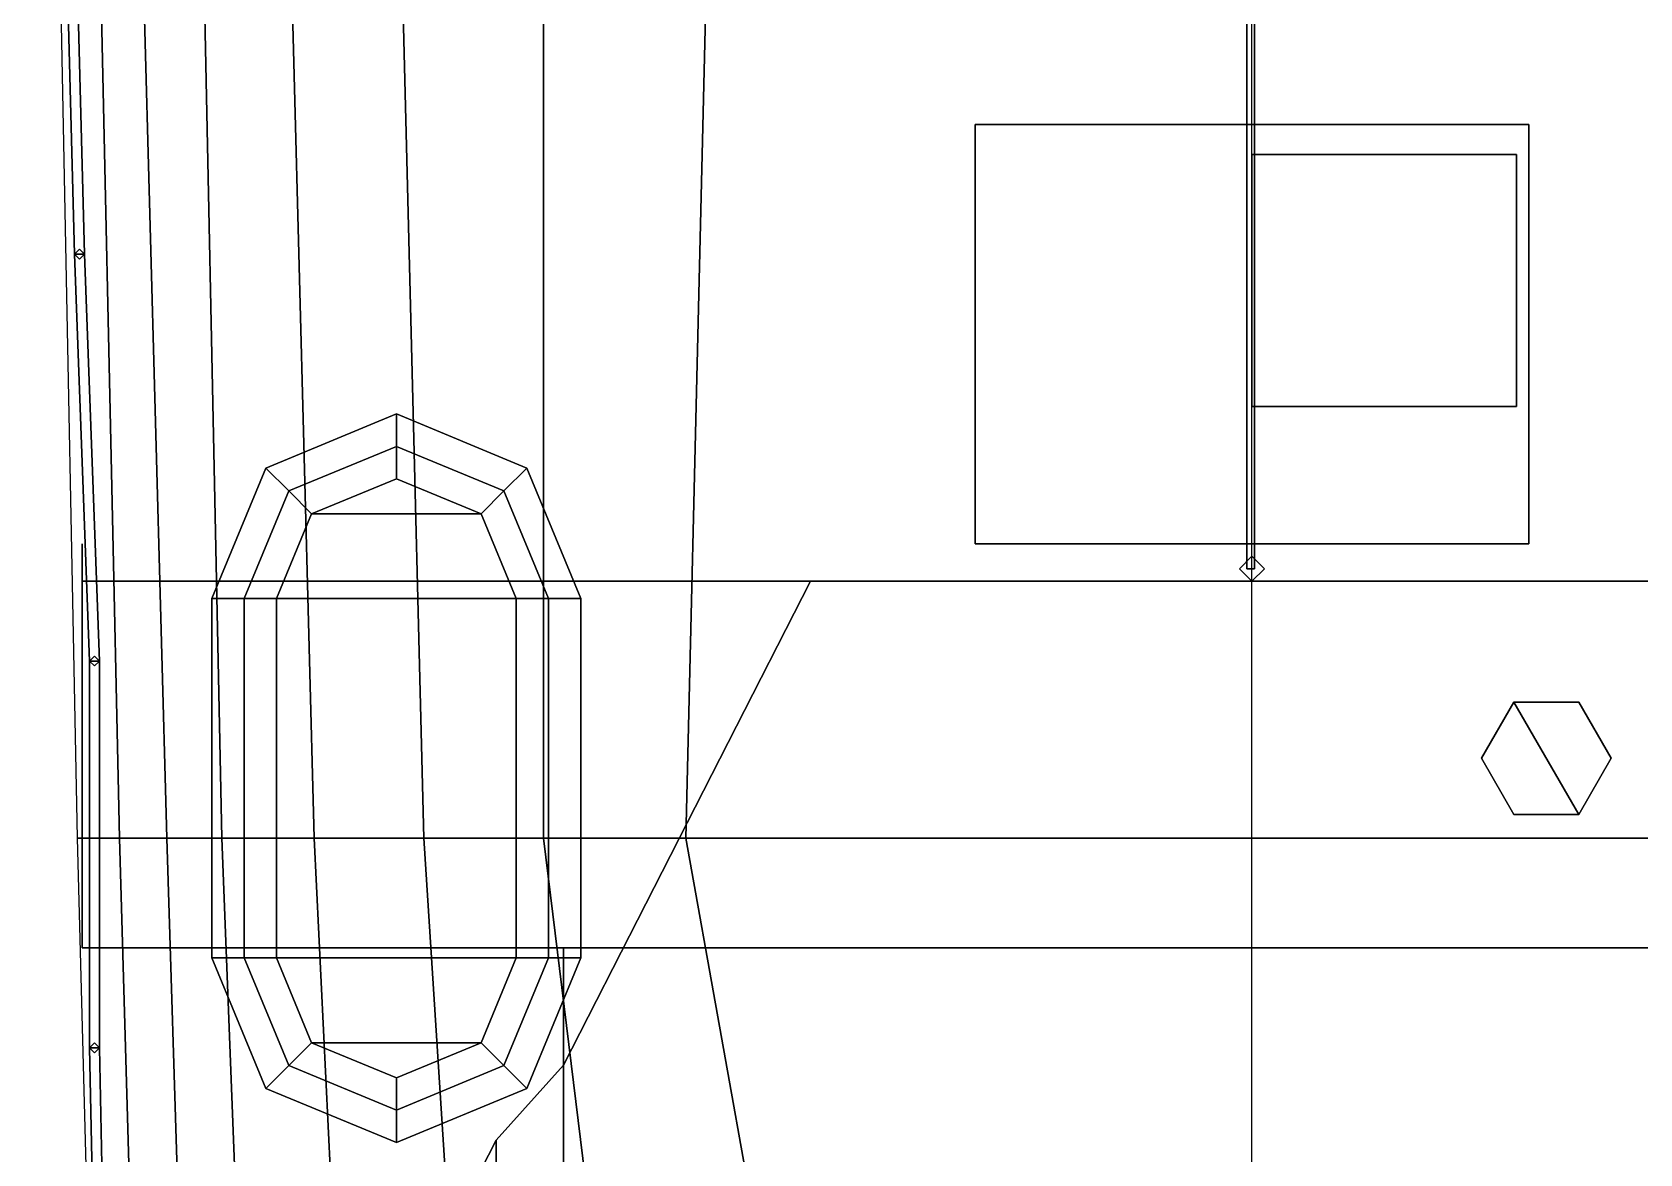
# Model space of a CAD drawing. Header units: millimetres. Extents: x -5 to 5, y -43 to 71.
# Drawn here: x -4.89 to 1.56, y -18.16 to -13.67 of the extents above; entities that cross this region are included whole.
import ezdxf

# ---------------------------------------------------------------- set-up
doc = ezdxf.new("R2010")
doc.units = ezdxf.units.MM
for name, color, linetype in [('boat', 3, 'Continuous'), ('hull2', 7, 'Continuous'), ('railings', 6, 'Continuous')]:
    doc.layers.add(name, color=color, linetype=linetype)

msp = doc.modelspace()

# ---------------------------------------------------------------- linework, layer by layer
for points in [[(-0.02, -15.82, 11.55), (0.01, -15.82, 11.57), (0.01, 6.67, 18.76), (-0.02, 6.67, 18.74)], [(0.01, -15.82, 11.53), (-0.02, -15.82, 11.55), (-0.02, 6.67, 18.74), (0.01, 6.67, 18.72)], [(0.01, -15.82, 11.57), (0.01, -15.82, 11.53), (0.01, 6.67, 18.72), (0.01, 6.67, 18.76)], [(-4.89, -7.73, 2.73), (-4.71, -16.9, 2.79), (4.71, -16.9, 2.79), (4.89, -7.73, 2.73)], [(2.27, -16.9, -2.25), (0, -16.9, -2.65), (0, -7.73, -2.62), (2.05, -7.73, -2.57)], [(-1.11, -14.04, 5.23), (-1.11, -15.72, 5.23), (1.11, -15.72, 5.23), (1.11, -14.04, 5.23)], [(-1.11, -14.04, 2.77), (-1.11, -15.72, 2.78), (-1.11, -15.72, 5.23), (-1.11, -14.04, 5.23)], [(1.11, -14.04, 5.23), (1.11, -14.04, 2.77), (-1.11, -14.04, 2.77), (-1.11, -14.04, 5.23)], [(1.11, -15.72, 5.23), (1.11, -15.72, 2.78), (1.11, -14.04, 2.77), (1.11, -14.04, 5.23)], [(0, -14.16, 6.22), (0, -15.17, 6.22), (1.06, -15.17, 6.22), (1.06, -14.16, 6.22)], [(0, -14.16, 5.23), (0, -15.17, 5.23), (0, -15.17, 6.22), (0, -14.16, 6.22)], [(1.06, -14.16, 6.22), (1.06, -14.16, 5.23), (0, -14.16, 5.23), (0, -14.16, 6.22)], [(1.06, -15.17, 6.22), (1.06, -15.17, 5.23), (1.06, -14.16, 5.23), (1.06, -14.16, 6.22)], [(0, -15.17, 6.22), (0, -15.17, 5.23), (1.06, -15.17, 5.23), (1.06, -15.17, 6.22)], [(-1.11, -15.72, 5.23), (-1.11, -15.72, 2.78), (1.11, -15.72, 2.78), (1.11, -15.72, 5.23)], [(0, -15.77, 2.78), (-0.05, -15.82, 2.78), (-0.05, -15.82, 12.28), (0, -15.77, 12.28)], [(0.05, -15.82, 12.28), (0, -15.77, 12.28), (-0.05, -15.82, 12.28), (0, -15.87, 12.28)], [(0.05, -15.82, 2.78), (0, -15.77, 2.78), (0, -15.77, 12.28), (0.05, -15.82, 12.28)], [(-0.05, -15.82, 2.78), (0, -15.87, 2.78), (0, -15.87, 12.28), (-0.05, -15.82, 12.28)], [(0, -15.87, 2.78), (0.05, -15.82, 2.78), (0.05, -15.82, 12.28), (0, -15.87, 12.28)], [(-4.69, -15.87, 4.82), (-4.69, -17.34, 4.82), (-4.69, -17.34, 5.23), (-4.69, -15.87, 5.23)], [(4.69, -15.87, 5.23), (4.69, -15.87, 4.82), (-4.69, -15.87, 4.82), (-4.69, -15.87, 5.23)], [(4.69, -15.87, 4.82), (4.69, -17.34, 4.82), (-4.69, -17.34, 4.82), (-4.69, -15.87, 4.82)], [(-4.69, -15.87, 5.23), (-4.69, -17.34, 5.23), (4.69, -17.34, 5.23), (4.69, -15.87, 5.23)], [(1.05, -16.3548, 2.78), (0.92, -16.58, 2.78), (0.92, -16.58, 9.4), (1.05, -16.3548, 9.4)], [(1.31, -16.8052, 9.4), (1.05, -16.3548, 9.4), (0.92, -16.58, 9.4), (1.05, -16.8052, 9.4)], [(1.31, -16.3548, 2.78), (1.05, -16.3548, 2.78), (1.05, -16.3548, 9.4), (1.31, -16.3548, 9.4)], [(1.44, -16.58, 9.4), (1.31, -16.3548, 9.4), (1.05, -16.3548, 9.4), (1.31, -16.8052, 9.4)], [(1.44, -16.58, 2.78), (1.31, -16.3548, 2.78), (1.31, -16.3548, 9.4), (1.44, -16.58, 9.4)], [(0.92, -16.58, 2.78), (1.05, -16.8052, 2.78), (1.05, -16.8052, 9.4), (0.92, -16.58, 9.4)], [(1.31, -16.8052, 2.78), (1.44, -16.58, 2.78), (1.44, -16.58, 9.4), (1.31, -16.8052, 9.4)], [(1.05, -16.8052, 2.78), (1.31, -16.8052, 2.78), (1.31, -16.8052, 9.4), (1.05, -16.8052, 9.4)], [(-4.71, -16.9, 2.79), (-4.47, -25.94, 2.84), (4.47, -25.94, 2.84), (4.71, -16.9, 2.79)], [(0.65, -25.94, -2.32), (0, -25.94, -2.6), (0, -16.9, -2.65), (2.27, -16.9, -2.25)], [(2.84, -16.9, -2.09), (1.73, -25.94, -2), (0.65, -25.94, -2.32), (2.27, -16.9, -2.25)], [(-4.69, -17.34, 4.82), (-2.76, -17.34, 4.82), (-2.76, -17.34, 5.23), (-4.69, -17.34, 5.23)], [(-2.76, -17.34, 5.23), (-2.76, -24.36, 5.23), (2.76, -24.36, 5.23), (2.76, -17.34, 5.23)], [(-2.76, -17.34, 2.79), (-2.76, -24.36, 2.83), (-2.76, -24.36, 5.23), (-2.76, -17.34, 5.23)], [(2.76, -17.34, 4.82), (2.76, -17.34, 2.79), (-2.76, -17.34, 2.79), (-2.76, -17.34, 4.82)], [(-3.03, -18.11, 5.23), (-3.03, -22.31, 5.23), (-2.76, -22.61, 5.23), (-2.76, -17.81, 5.23)], [(-2.76, -17.81, 5.23), (-2.76, -22.61, 5.23), (-3.03, -22.31, 5.23), (-3.03, -18.11, 5.23)], [(-3.03, -22.31, 5.23), (-3.03, -18.11, 5.23), (-3.5, -19.03, 5.23), (-3.5, -21.39, 5.23)], [(-3.5, -21.39, 5.23), (-3.5, -19.03, 5.23), (-3.03, -18.11, 5.23), (-3.03, -22.31, 5.23)]]:
    msp.add_3dface(points)
at = {"layer": 'boat'}
for points in [[(-3.43, -15.33, 5.53), (-3.43, -15.2001, 5.455), (-3.9532, -15.4168, 5.455), (-3.8613, -15.5087, 5.53)], [(-3.43, -15.2001, 5.305), (-3.43, -15.33, 5.23), (-3.8613, -15.5087, 5.23), (-3.9532, -15.4168, 5.305)], [(-3.43, -15.2001, 5.455), (-3.43, -15.2001, 5.305), (-3.9532, -15.4168, 5.305), (-3.9532, -15.4168, 5.455)], [(-2.9987, -15.5087, 5.53), (-2.9068, -15.4168, 5.455), (-3.43, -15.2001, 5.455), (-3.43, -15.33, 5.53)], [(-2.9068, -15.4168, 5.305), (-2.9987, -15.5087, 5.23), (-3.43, -15.33, 5.23), (-3.43, -15.2001, 5.305)], [(-2.9068, -15.4168, 5.455), (-2.9068, -15.4168, 5.305), (-3.43, -15.2001, 5.305), (-3.43, -15.2001, 5.455)], [(-3.43, -15.4599, 5.455), (-3.43, -15.33, 5.53), (-3.8613, -15.5087, 5.53), (-3.7695, -15.6005, 5.455)], [(-3.43, -15.33, 5.23), (-3.43, -15.4599, 5.305), (-3.7695, -15.6005, 5.305), (-3.8613, -15.5087, 5.23)], [(-3.0905, -15.6005, 5.455), (-2.9987, -15.5087, 5.53), (-3.43, -15.33, 5.53), (-3.43, -15.4599, 5.455)], [(-2.9987, -15.5087, 5.23), (-3.0905, -15.6005, 5.305), (-3.43, -15.4599, 5.305), (-3.43, -15.33, 5.23)], [(-3.9532, -15.4168, 5.455), (-3.9532, -15.4168, 5.305), (-4.1699, -15.94, 5.305), (-4.1699, -15.94, 5.455)], [(-3.8613, -15.5087, 5.53), (-3.9532, -15.4168, 5.455), (-4.1699, -15.94, 5.455), (-4.04, -15.94, 5.53)], [(-3.9532, -15.4168, 5.305), (-3.8613, -15.5087, 5.23), (-4.04, -15.94, 5.23), (-4.1699, -15.94, 5.305)], [(-3.43, -15.4599, 5.305), (-3.43, -15.4599, 5.455), (-3.7695, -15.6005, 5.455), (-3.7695, -15.6005, 5.305)], [(-3.43, -15.4599, 5.305), (-3.7695, -15.6005, 5.305), (-3.0905, -15.6005, 5.305), (-3.43, -15.4599, 5.305)], [(-3.43, -15.4599, 5.305), (-3.0905, -15.6005, 5.305), (-3.7695, -15.6005, 5.305), (-3.43, -15.4599, 5.305)], [(-3.0905, -15.6005, 5.305), (-3.0905, -15.6005, 5.455), (-3.43, -15.4599, 5.455), (-3.43, -15.4599, 5.305)], [(-2.82, -15.94, 5.53), (-2.6901, -15.94, 5.455), (-2.9068, -15.4168, 5.455), (-2.9987, -15.5087, 5.53)], [(-2.6901, -15.94, 5.305), (-2.82, -15.94, 5.23), (-2.9987, -15.5087, 5.23), (-2.9068, -15.4168, 5.305)], [(-2.6901, -15.94, 5.455), (-2.6901, -15.94, 5.305), (-2.9068, -15.4168, 5.305), (-2.9068, -15.4168, 5.455)], [(-3.7695, -15.6005, 5.455), (-3.8613, -15.5087, 5.53), (-4.04, -15.94, 5.53), (-3.9101, -15.94, 5.455)], [(-3.8613, -15.5087, 5.23), (-3.7695, -15.6005, 5.305), (-3.9101, -15.94, 5.305), (-4.04, -15.94, 5.23)], [(-2.9499, -15.94, 5.455), (-2.82, -15.94, 5.53), (-2.9987, -15.5087, 5.53), (-3.0905, -15.6005, 5.455)], [(-2.82, -15.94, 5.23), (-2.9499, -15.94, 5.305), (-3.0905, -15.6005, 5.305), (-2.9987, -15.5087, 5.23)], [(-3.7695, -15.6005, 5.305), (-3.7695, -15.6005, 5.455), (-3.9101, -15.94, 5.455), (-3.9101, -15.94, 5.305)], [(-3.7695, -15.6005, 5.305), (-3.9101, -15.94, 5.305), (-2.9499, -15.94, 5.305), (-3.0905, -15.6005, 5.305)], [(-3.0905, -15.6005, 5.305), (-2.9499, -15.94, 5.305), (-3.9101, -15.94, 5.305), (-3.7695, -15.6005, 5.305)], [(-2.9499, -15.94, 5.305), (-2.9499, -15.94, 5.455), (-3.0905, -15.6005, 5.455), (-3.0905, -15.6005, 5.305)], [(-4.1699, -17.38, 5.455), (-4.04, -17.38, 5.53), (-4.04, -15.94, 5.53), (-4.1699, -15.94, 5.455)], [(-4.1699, -17.38, 5.305), (-4.1699, -17.38, 5.455), (-4.1699, -15.94, 5.455), (-4.1699, -15.94, 5.305)], [(-4.04, -17.38, 5.23), (-4.1699, -17.38, 5.305), (-4.1699, -15.94, 5.305), (-4.04, -15.94, 5.23)], [(-4.04, -17.38, 5.53), (-3.9101, -17.38, 5.455), (-3.9101, -15.94, 5.455), (-4.04, -15.94, 5.53)], [(-3.9101, -17.38, 5.305), (-4.04, -17.38, 5.23), (-4.04, -15.94, 5.23), (-3.9101, -15.94, 5.305)], [(-3.9101, -17.38, 5.455), (-3.9101, -17.38, 5.305), (-3.9101, -15.94, 5.305), (-3.9101, -15.94, 5.455)], [(-3.9101, -17.38, 5.305), (-3.9101, -15.94, 5.305), (-2.9499, -15.94, 5.305), (-2.9499, -17.38, 5.305)], [(-2.9499, -17.38, 5.305), (-2.9499, -15.94, 5.305), (-3.9101, -15.94, 5.305), (-3.9101, -17.38, 5.305)], [(-2.82, -17.38, 5.23), (-2.9499, -17.38, 5.305), (-2.9499, -15.94, 5.305), (-2.82, -15.94, 5.23)], [(-2.9499, -17.38, 5.305), (-2.9499, -17.38, 5.455), (-2.9499, -15.94, 5.455), (-2.9499, -15.94, 5.305)], [(-2.9499, -17.38, 5.455), (-2.82, -17.38, 5.53), (-2.82, -15.94, 5.53), (-2.9499, -15.94, 5.455)], [(-2.6901, -17.38, 5.305), (-2.82, -17.38, 5.23), (-2.82, -15.94, 5.23), (-2.6901, -15.94, 5.305)], [(-2.82, -17.38, 5.53), (-2.6901, -17.38, 5.455), (-2.6901, -15.94, 5.455), (-2.82, -15.94, 5.53)], [(-2.6901, -17.38, 5.455), (-2.6901, -17.38, 5.305), (-2.6901, -15.94, 5.305), (-2.6901, -15.94, 5.455)], [(-4.1699, -17.38, 5.455), (-4.1699, -17.38, 5.305), (-3.9532, -17.9032, 5.305), (-3.9532, -17.9032, 5.455)], [(-4.1699, -17.38, 5.305), (-4.04, -17.38, 5.23), (-3.8613, -17.8113, 5.23), (-3.9532, -17.9032, 5.305)], [(-4.04, -17.38, 5.53), (-4.1699, -17.38, 5.455), (-3.9532, -17.9032, 5.455), (-3.8613, -17.8113, 5.53)], [(-4.04, -17.38, 5.23), (-3.9101, -17.38, 5.305), (-3.7695, -17.7195, 5.305), (-3.8613, -17.8113, 5.23)], [(-3.9101, -17.38, 5.455), (-4.04, -17.38, 5.53), (-3.8613, -17.8113, 5.53), (-3.7695, -17.7195, 5.455)], [(-3.9101, -17.38, 5.305), (-3.9101, -17.38, 5.455), (-3.7695, -17.7195, 5.455), (-3.7695, -17.7195, 5.305)], [(-3.0905, -17.7195, 5.305), (-2.9499, -17.38, 5.305), (-3.9101, -17.38, 5.305), (-3.7695, -17.7195, 5.305)], [(-3.7695, -17.7195, 5.305), (-3.9101, -17.38, 5.305), (-2.9499, -17.38, 5.305), (-3.0905, -17.7195, 5.305)], [(-2.9987, -17.8113, 5.23), (-3.0905, -17.7195, 5.305), (-2.9499, -17.38, 5.305), (-2.82, -17.38, 5.23)], [(-3.0905, -17.7195, 5.455), (-2.9987, -17.8113, 5.53), (-2.82, -17.38, 5.53), (-2.9499, -17.38, 5.455)], [(-3.0905, -17.7195, 5.305), (-3.0905, -17.7195, 5.455), (-2.9499, -17.38, 5.455), (-2.9499, -17.38, 5.305)], [(-2.9068, -17.9032, 5.305), (-2.9987, -17.8113, 5.23), (-2.82, -17.38, 5.23), (-2.6901, -17.38, 5.305)], [(-2.9987, -17.8113, 5.53), (-2.9068, -17.9032, 5.455), (-2.6901, -17.38, 5.455), (-2.82, -17.38, 5.53)], [(-2.9068, -17.9032, 5.455), (-2.9068, -17.9032, 5.305), (-2.6901, -17.38, 5.305), (-2.6901, -17.38, 5.455)], [(-3.8613, -17.8113, 5.23), (-3.7695, -17.7195, 5.305), (-3.43, -17.8601, 5.305), (-3.43, -17.99, 5.23)], [(-3.7695, -17.7195, 5.455), (-3.8613, -17.8113, 5.53), (-3.43, -17.99, 5.53), (-3.43, -17.8601, 5.455)], [(-3.7695, -17.7195, 5.305), (-3.7695, -17.7195, 5.455), (-3.43, -17.8601, 5.455), (-3.43, -17.8601, 5.305)], [(-3.43, -17.8601, 5.305), (-3.7695, -17.7195, 5.305), (-3.0905, -17.7195, 5.305), (-3.43, -17.8601, 5.305)], [(-3.43, -17.8601, 5.305), (-3.0905, -17.7195, 5.305), (-3.7695, -17.7195, 5.305), (-3.43, -17.8601, 5.305)], [(-3.43, -17.99, 5.23), (-3.43, -17.8601, 5.305), (-3.0905, -17.7195, 5.305), (-2.9987, -17.8113, 5.23)], [(-3.43, -17.8601, 5.455), (-3.43, -17.99, 5.53), (-2.9987, -17.8113, 5.53), (-3.0905, -17.7195, 5.455)], [(-3.43, -17.8601, 5.305), (-3.43, -17.8601, 5.455), (-3.0905, -17.7195, 5.455), (-3.0905, -17.7195, 5.305)], [(-3.9532, -17.9032, 5.305), (-3.8613, -17.8113, 5.23), (-3.43, -17.99, 5.23), (-3.43, -18.1199, 5.305)], [(-3.8613, -17.8113, 5.53), (-3.9532, -17.9032, 5.455), (-3.43, -18.1199, 5.455), (-3.43, -17.99, 5.53)], [(-3.43, -18.1199, 5.305), (-3.43, -17.99, 5.23), (-2.9987, -17.8113, 5.23), (-2.9068, -17.9032, 5.305)], [(-3.43, -17.99, 5.53), (-3.43, -18.1199, 5.455), (-2.9068, -17.9032, 5.455), (-2.9987, -17.8113, 5.53)], [(-3.9532, -17.9032, 5.455), (-3.9532, -17.9032, 5.305), (-3.43, -18.1199, 5.305), (-3.43, -18.1199, 5.455)], [(-3.43, -18.1199, 5.455), (-3.43, -18.1199, 5.305), (-2.9068, -17.9032, 5.305), (-2.9068, -17.9032, 5.455)]]:
    msp.add_3dface(points, dxfattribs=at)
at = {"layer": 'hull2'}
for points in [[(-4.89, -7.73, 2.73), (-4.71, -16.9, 2.79), (-4.54, -16.9, -0.27), (-4.74, -7.73, -0.23)], [(-4.74, -7.73, -0.23), (-4.54, -16.9, -0.27), (-4.35, -16.9, -0.81), (-4.6, -7.73, -0.78)], [(-4.6, -7.73, -0.78), (-4.35, -16.9, -0.81), (-4.13, -16.9, -1.2), (-4.32, -7.73, -1.41)], [(-4.32, -7.73, -1.41), (-4.13, -16.9, -1.2), (-3.76, -16.9, -1.6), (-4, -7.73, -1.81)], [(-4, -7.73, -1.81), (-3.76, -16.9, -1.6), (-3.32, -16.9, -1.87), (-3.55, -7.73, -2.15)], [(-3.55, -7.73, -2.15), (-3.32, -16.9, -1.87), (-2.84, -16.9, -2.09), (-2.84, -7.73, -2.43)], [(-2.84, -7.73, -2.43), (-2.84, -16.9, -2.09), (-2.27, -16.9, -2.25), (-2.05, -7.73, -2.57)], [(-2.27, -16.9, -2.25), (0, -16.9, -2.65), (0, -7.73, -2.62), (-2.05, -7.73, -2.57)], [(-4.71, -16.9, 2.79), (-4.47, -25.94, 2.84), (-4.28, -25.94, -0.22), (-4.54, -16.9, -0.27)], [(-4.54, -16.9, -0.27), (-4.28, -25.94, -0.22), (-4.07, -25.94, -0.76), (-4.35, -16.9, -0.81)], [(-4.35, -16.9, -0.81), (-4.07, -25.94, -0.76), (-3.78, -25.94, -1.15), (-4.13, -16.9, -1.2)], [(-4.13, -16.9, -1.2), (-3.78, -25.94, -1.15), (-3.32, -25.94, -1.49), (-3.76, -16.9, -1.6)], [(-3.76, -16.9, -1.6), (-3.32, -25.94, -1.49), (-2.74, -25.94, -1.72), (-3.32, -16.9, -1.87)], [(-3.32, -16.9, -1.87), (-2.74, -25.94, -1.72), (-1.73, -25.94, -2), (-2.84, -16.9, -2.09)], [(-2.84, -16.9, -2.09), (-1.73, -25.94, -2), (-0.65, -25.94, -2.32), (-2.27, -16.9, -2.25)], [(-0.65, -25.94, -2.32), (0, -25.94, -2.6), (0, -16.9, -2.65), (-2.27, -16.9, -2.25)]]:
    msp.add_3dface(points, dxfattribs=at)
at = {"layer": 'railings'}
for points in [[(-4.77, -12.67, 3.88), (-4.72, -14.56, 3.89), (-4.68, -14.56, 3.89), (-4.73, -12.67, 3.88)], [(-4.73, -12.67, 3.88), (-4.68, -14.56, 3.89), (-4.72, -14.56, 3.89), (-4.77, -12.67, 3.88)], [(-4.72, -14.56, 2.77), (-4.7, -14.54, 2.77), (-4.7, -14.54, 3.89), (-4.72, -14.56, 3.89)], [(-4.68, -14.56, 3.89), (-4.62, -16.19, 3.9), (-4.66, -16.19, 3.9), (-4.72, -14.56, 3.89)], [(-4.72, -14.56, 3.89), (-4.66, -16.19, 3.9), (-4.62, -16.19, 3.9), (-4.68, -14.56, 3.89)], [(-4.7, -14.58, 2.77), (-4.72, -14.56, 2.77), (-4.72, -14.56, 3.89), (-4.7, -14.58, 3.89)], [(-4.7, -14.54, 2.77), (-4.68, -14.56, 2.77), (-4.68, -14.56, 3.89), (-4.7, -14.54, 3.89)], [(-4.68, -14.56, 2.77), (-4.7, -14.58, 2.77), (-4.7, -14.58, 3.89), (-4.68, -14.56, 3.89)], [(-4.69, -17.25, 4.68), (-4.69, -15.72, 2.78), (-4.69, -15.85, 2.78), (-4.69, -17.25, 4.54)], [(-4.69, -17.25, 4.54), (-4.69, -15.85, 2.78), (-4.69, -15.72, 2.78), (-4.69, -17.25, 4.68)], [(-4.69, -17.25, 4.54), (-4.69, -15.85, 2.78), (-4.69, -15.72, 2.78), (-4.69, -17.25, 4.68)], [(-4.69, -17.25, 4.68), (-4.69, -15.72, 2.78), (-4.69, -15.85, 2.78), (-4.69, -17.25, 4.54)], [(-4.69, -15.87, 4.54), (-4.69, -15.96, 4.54), (-4.69, -15.96, 4.82), (-4.69, -15.87, 4.82)], [(-4.69, -15.87, 4.82), (-4.69, -15.96, 4.82), (-4.69, -15.96, 4.54), (-4.69, -15.87, 4.54)], [(-4.69, -15.87, 4.54), (-4.69, -15.96, 4.54), (-4.69, -15.96, 4.82), (-4.69, -15.87, 4.82)], [(-4.69, -15.87, 4.82), (-4.69, -15.96, 4.82), (-4.69, -15.96, 4.54), (-4.69, -15.87, 4.54)], [(-1.77, -15.87, 6.45), (-2.76, -17.81, 6.45), (-2.76, -17.81, 5.23), (-1.77, -15.87, 5.23)], [(-1.77, -15.87, 5.23), (-2.76, -17.81, 5.23), (-2.76, -17.81, 6.45), (-1.77, -15.87, 6.45)], [(-1.77, -15.87, 5.23), (1.77, -15.87, 5.23), (1.77, -15.87, 6.45), (-1.77, -15.87, 6.45)], [(-1.77, -15.87, 6.45), (1.77, -15.87, 6.45), (1.77, -15.87, 5.23), (-1.77, -15.87, 5.23)], [(-4.69, -15.96, 4.68), (-4.69, -17.34, 2.98), (-4.69, -17.34, 2.79), (-4.69, -15.96, 4.54)], [(-4.69, -15.96, 4.54), (-4.69, -17.34, 2.79), (-4.69, -17.34, 2.98), (-4.69, -15.96, 4.68)], [(-4.69, -15.96, 4.54), (-4.69, -17.34, 2.79), (-4.69, -17.34, 2.98), (-4.69, -15.96, 4.68)], [(-4.69, -15.96, 4.68), (-4.69, -17.34, 2.98), (-4.69, -17.34, 2.79), (-4.69, -15.96, 4.54)], [(-4.66, -16.19, 2.78), (-4.64, -16.17, 2.78), (-4.64, -16.17, 3.9), (-4.66, -16.19, 3.9)], [(-4.64, -16.17, 2.78), (-4.62, -16.19, 2.78), (-4.62, -16.19, 3.9), (-4.64, -16.17, 3.9)], [(-4.66, -16.19, 3.9), (-4.66, -17.74, 3.91), (-4.62, -17.74, 3.91), (-4.62, -16.19, 3.9)], [(-4.62, -16.19, 3.9), (-4.62, -17.74, 3.91), (-4.66, -17.74, 3.91), (-4.66, -16.19, 3.9)], [(-4.64, -16.21, 2.78), (-4.66, -16.19, 2.78), (-4.66, -16.19, 3.9), (-4.64, -16.21, 3.9)], [(-4.62, -16.19, 2.78), (-4.64, -16.21, 2.78), (-4.64, -16.21, 3.9), (-4.62, -16.19, 3.9)], [(-4.69, -17.34, 4.54), (-4.69, -17.25, 4.54), (-4.69, -17.25, 4.82), (-4.69, -17.34, 4.82)], [(-4.69, -17.34, 4.82), (-4.69, -17.25, 4.82), (-4.69, -17.25, 4.54), (-4.69, -17.34, 4.54)], [(-4.69, -17.34, 4.82), (-4.69, -17.25, 4.82), (-4.69, -17.25, 4.54), (-4.69, -17.34, 4.54)], [(-4.69, -17.34, 4.54), (-4.69, -17.25, 4.54), (-4.69, -17.25, 4.82), (-4.69, -17.34, 4.82)], [(-4.66, -17.74, 2.79), (-4.64, -17.72, 2.79), (-4.64, -17.72, 3.91), (-4.66, -17.74, 3.91)], [(-4.64, -17.72, 2.79), (-4.62, -17.74, 2.79), (-4.62, -17.74, 3.91), (-4.64, -17.72, 3.91)], [(-4.62, -17.74, 3.91), (-4.59, -19.21, 3.92), (-4.63, -19.21, 3.92), (-4.66, -17.74, 3.91)], [(-4.66, -17.74, 3.91), (-4.63, -19.21, 3.92), (-4.59, -19.21, 3.92), (-4.62, -17.74, 3.91)], [(-4.64, -17.76, 2.79), (-4.66, -17.74, 2.79), (-4.66, -17.74, 3.91), (-4.64, -17.76, 3.91)], [(-4.62, -17.74, 2.79), (-4.64, -17.76, 2.79), (-4.64, -17.76, 3.91), (-4.62, -17.74, 3.91)], [(-2.76, -17.81, 6.45), (-3.03, -18.11, 6.45), (-3.03, -18.11, 5.23), (-2.76, -17.81, 5.23)], [(-2.76, -17.81, 5.23), (-3.03, -18.11, 5.23), (-3.03, -18.11, 6.45), (-2.76, -17.81, 6.45)], [(-3.03, -18.11, 6.45), (-3.5, -19.03, 6.45), (-3.5, -19.03, 5.23), (-3.03, -18.11, 5.23)], [(-3.03, -18.11, 5.23), (-3.5, -19.03, 5.23), (-3.5, -19.03, 6.45), (-3.03, -18.11, 6.45)]]:
    msp.add_3dface(points, dxfattribs=at)

doc.saveas('drawing.dxf')
